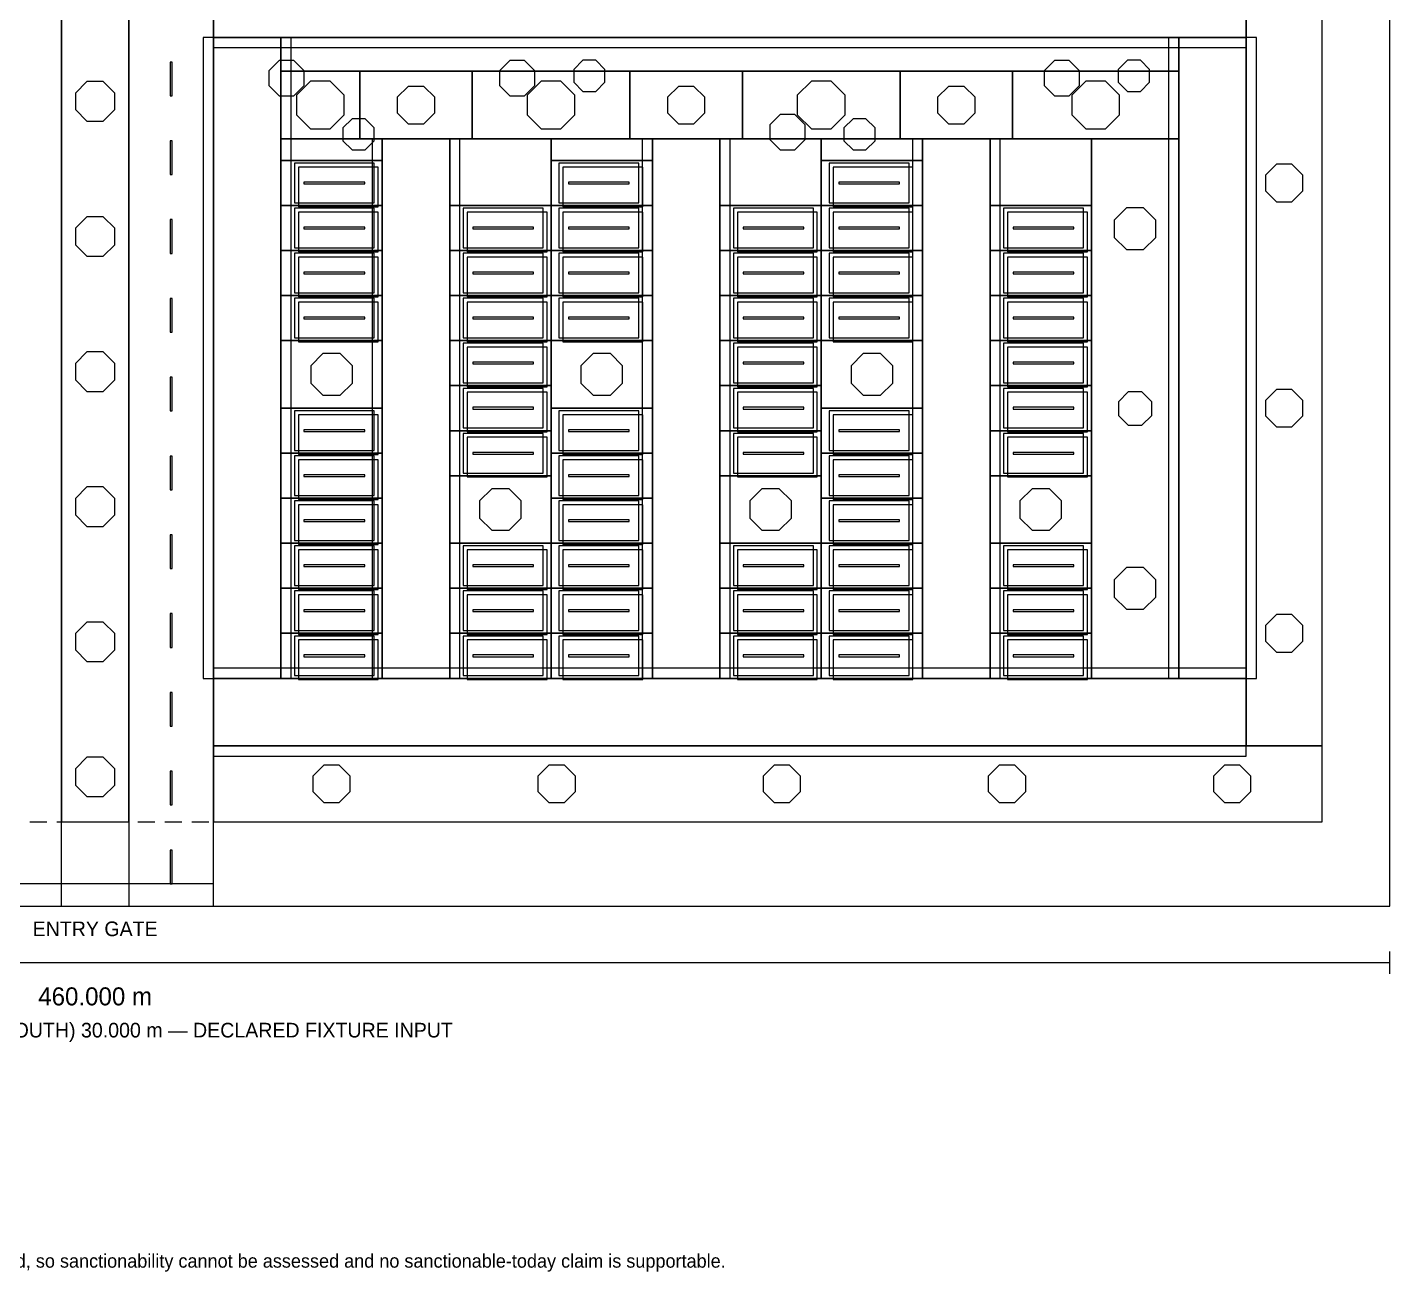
# Model space of a CAD drawing. Header units: metres. Extents: x -33 to 460, y -76 to 440.
# Drawn here: x 217.9 to 460, y -64.9 to 156.2 of the extents above; entities that cross this region are included whole.
import ezdxf
from ezdxf.enums import TextEntityAlignment as Align

# ---------------------------------------------------------------- set-up
doc = ezdxf.new("R2010")
doc.units = ezdxf.units.M
doc.linetypes.add('DASHED', pattern=[4.8, 3, -1.8])
for name, color, linetype in [('ANNOTATION', 7, 'CONTINUOUS'), ('BUILDING', 34, 'CONTINUOUS'), ('DIMENSION', 2, 'CONTINUOUS'), ('ENVELOPE', 1, 'DASHED'), ('GATE', 6, 'CONTINUOUS'), ('GREEN', 3, 'CONTINUOUS'), ('MARKING', 7, 'CONTINUOUS'), ('PAVING', 9, 'CONTINUOUS'), ('PLOT', 30, 'CONTINUOUS'), ('ROAD-PRIMARY', 8, 'CONTINUOUS'), ('ROAD-SECONDARY', 9, 'CONTINUOUS'), ('SHADOW', 8, 'CONTINUOUS'), ('SITE', 7, 'CONTINUOUS'), ('TEXT', 7, 'CONTINUOUS'), ('TREE', 3, 'CONTINUOUS'), ('WATERMARK', 8, 'CONTINUOUS')]:
    doc.layers.add(name, color=color, linetype=linetype)

msp = doc.modelspace()

# ---------------------------------------------------------------- linework, layer by layer
at = {"layer": 'BUILDING'}
for points in [[(265.4, 124.98), (279.6, 124.98), (279.6, 132.02), (265.4, 132.02)], [(312.4, 124.98), (326.6, 124.98), (326.6, 132.02), (312.4, 132.02)], [(360.4, 124.98), (374.6, 124.98), (374.6, 132.02), (360.4, 132.02)], [(265.4, 116.98), (279.6, 116.98), (279.6, 124.02), (265.4, 124.02)], [(295.4, 116.98), (309.6, 116.98), (309.6, 124.02), (295.4, 124.02)], [(312.4, 116.98), (326.6, 116.98), (326.6, 124.02), (312.4, 124.02)], [(343.4, 116.98), (357.6, 116.98), (357.6, 124.02), (343.4, 124.02)], [(360.4, 116.98), (374.6, 116.98), (374.6, 124.02), (360.4, 124.02)], [(391.4, 116.98), (405.6, 116.98), (405.6, 124.02), (391.4, 124.02)], [(265.4, 108.98), (279.6, 108.98), (279.6, 116.02), (265.4, 116.02)], [(295.4, 108.98), (309.6, 108.98), (309.6, 116.02), (295.4, 116.02)], [(312.4, 108.98), (326.6, 108.98), (326.6, 116.02), (312.4, 116.02)], [(343.4, 108.98), (357.6, 108.98), (357.6, 116.02), (343.4, 116.02)], [(360.4, 108.98), (374.6, 108.98), (374.6, 116.02), (360.4, 116.02)], [(391.4, 108.98), (405.6, 108.98), (405.6, 116.02), (391.4, 116.02)], [(265.4, 100.98), (279.6, 100.98), (279.6, 108.02), (265.4, 108.02)], [(295.4, 100.98), (309.6, 100.98), (309.6, 108.02), (295.4, 108.02)], [(312.4, 100.98), (326.6, 100.98), (326.6, 108.02), (312.4, 108.02)], [(343.4, 100.98), (357.6, 100.98), (357.6, 108.02), (343.4, 108.02)], [(360.4, 100.98), (374.6, 100.98), (374.6, 108.02), (360.4, 108.02)], [(391.4, 100.98), (405.6, 100.98), (405.6, 108.02), (391.4, 108.02)], [(295.4, 92.98), (309.6, 92.98), (309.6, 100.02), (295.4, 100.02)], [(343.4, 92.98), (357.6, 92.98), (357.6, 100.02), (343.4, 100.02)], [(391.4, 92.98), (405.6, 92.98), (405.6, 100.02), (391.4, 100.02)], [(295.4, 84.98), (309.6, 84.98), (309.6, 92.02), (295.4, 92.02)], [(343.4, 84.98), (357.6, 84.98), (357.6, 92.02), (343.4, 92.02)], [(391.4, 84.98), (405.6, 84.98), (405.6, 92.02), (391.4, 92.02)], [(265.4, 80.98), (279.6, 80.98), (279.6, 88.02), (265.4, 88.02)], [(312.4, 80.98), (326.6, 80.98), (326.6, 88.02), (312.4, 88.02)], [(360.4, 80.98), (374.6, 80.98), (374.6, 88.02), (360.4, 88.02)], [(295.4, 76.98), (309.6, 76.98), (309.6, 84.02), (295.4, 84.02)], [(343.4, 76.98), (357.6, 76.98), (357.6, 84.02), (343.4, 84.02)], [(391.4, 76.98), (405.6, 76.98), (405.6, 84.02), (391.4, 84.02)], [(265.4, 72.98), (279.6, 72.98), (279.6, 80.02), (265.4, 80.02)], [(312.4, 72.98), (326.6, 72.98), (326.6, 80.02), (312.4, 80.02)], [(360.4, 72.98), (374.6, 72.98), (374.6, 80.02), (360.4, 80.02)], [(265.4, 64.98), (279.6, 64.98), (279.6, 72.02), (265.4, 72.02)], [(312.4, 64.98), (326.6, 64.98), (326.6, 72.02), (312.4, 72.02)], [(360.4, 64.98), (374.6, 64.98), (374.6, 72.02), (360.4, 72.02)], [(265.4, 56.98), (279.6, 56.98), (279.6, 64.02), (265.4, 64.02)], [(295.4, 56.98), (309.6, 56.98), (309.6, 64.02), (295.4, 64.02)], [(312.4, 56.98), (326.6, 56.98), (326.6, 64.02), (312.4, 64.02)], [(343.4, 56.98), (357.6, 56.98), (357.6, 64.02), (343.4, 64.02)], [(360.4, 56.98), (374.6, 56.98), (374.6, 64.02), (360.4, 64.02)], [(391.4, 56.98), (405.6, 56.98), (405.6, 64.02), (391.4, 64.02)], [(265.4, 48.98), (279.6, 48.98), (279.6, 56.02), (265.4, 56.02)], [(295.4, 48.98), (309.6, 48.98), (309.6, 56.02), (295.4, 56.02)], [(312.4, 48.98), (326.6, 48.98), (326.6, 56.02), (312.4, 56.02)], [(343.4, 48.98), (357.6, 48.98), (357.6, 56.02), (343.4, 56.02)], [(360.4, 48.98), (374.6, 48.98), (374.6, 56.02), (360.4, 56.02)], [(391.4, 48.98), (405.6, 48.98), (405.6, 56.02), (391.4, 56.02)], [(265.4, 40.98), (279.6, 40.98), (279.6, 48.02), (265.4, 48.02)], [(295.4, 40.98), (309.6, 40.98), (309.6, 48.02), (295.4, 48.02)], [(312.4, 40.98), (326.6, 40.98), (326.6, 48.02), (312.4, 48.02)], [(343.4, 40.98), (357.6, 40.98), (357.6, 48.02), (343.4, 48.02)], [(360.4, 40.98), (374.6, 40.98), (374.6, 48.02), (360.4, 48.02)], [(391.4, 40.98), (405.6, 40.98), (405.6, 48.02), (391.4, 48.02)]]:
    msp.add_lwpolyline(points, close=True, dxfattribs=at)
at = {"layer": 'DIMENSION'}
for points in [[(460, -12), (460, -8)], [(0, -10), (460, -10)]]:
    msp.add_lwpolyline(points, dxfattribs=at)
at = {"layer": 'ENVELOPE'}
msp.add_lwpolyline([(12, 15), (448, 15), (448, 428), (12, 428)], close=True, dxfattribs=at)
at = {"layer": 'GATE'}
msp.add_lwpolyline([(209, 0), (251, 0), (251, 4), (209, 4)], close=True, dxfattribs=at)
at = {"layer": 'GREEN'}
for points in [[(224, 15), (236, 15), (236, 414.5), (224, 414.5)], [(434.5, 28.5), (448, 28.5), (448, 414.5), (434.5, 414.5)], [(263, 148.35), (422.5, 148.35), (422.5, 154.35), (263, 154.35)], [(263, 136.35), (277, 136.35), (277, 148.35), (263, 148.35)], [(297, 136.35), (325, 136.35), (325, 148.35), (297, 148.35)], [(345, 136.35), (373, 136.35), (373, 148.35), (345, 148.35)], [(393, 136.35), (422.5, 136.35), (422.5, 148.35), (393, 148.35)], [(263, 132.5), (281, 132.5), (281, 136.35), (263, 136.35)], [(293, 124.5), (311, 124.5), (311, 136.35), (293, 136.35)], [(311, 132.5), (329, 132.5), (329, 136.35), (311, 136.35)], [(341, 124.5), (359, 124.5), (359, 136.35), (341, 136.35)], [(359, 132.5), (377, 132.5), (377, 136.35), (359, 136.35)], [(389, 124.5), (407, 124.5), (407, 136.35), (389, 136.35)], [(407, 40.5), (422.5, 40.5), (422.5, 136.35), (407, 136.35)], [(263, 88.5), (281, 88.5), (281, 100.5), (263, 100.5)], [(311, 88.5), (329, 88.5), (329, 100.5), (311, 100.5)], [(359, 88.5), (377, 88.5), (377, 100.5), (359, 100.5)], [(293, 64.5), (311, 64.5), (311, 76.5), (293, 76.5)], [(341, 64.5), (359, 64.5), (359, 76.5), (341, 76.5)], [(389, 64.5), (407, 64.5), (407, 76.5), (389, 76.5)], [(251, 15), (448, 15), (448, 28.5), (251, 28.5)]]:
    msp.add_lwpolyline(points, close=True, dxfattribs=at)
at = {"layer": 'MARKING'}
for points in [[(243.3, 144), (243.7, 144), (243.7, 150), (243.3, 150)], [(243.3, 130), (243.7, 130), (243.7, 136), (243.3, 136)], [(267.104, 128.35), (277.896, 128.35), (277.896, 128.65), (267.104, 128.65)], [(314.104, 128.35), (324.896, 128.35), (324.896, 128.65), (314.104, 128.65)], [(362.104, 128.35), (372.896, 128.35), (372.896, 128.65), (362.104, 128.65)], [(243.3, 116), (243.7, 116), (243.7, 122), (243.3, 122)], [(267.104, 120.35), (277.896, 120.35), (277.896, 120.65), (267.104, 120.65)], [(297.104, 120.35), (307.896, 120.35), (307.896, 120.65), (297.104, 120.65)], [(314.104, 120.35), (324.896, 120.35), (324.896, 120.65), (314.104, 120.65)], [(345.104, 120.35), (355.896, 120.35), (355.896, 120.65), (345.104, 120.65)], [(362.104, 120.35), (372.896, 120.35), (372.896, 120.65), (362.104, 120.65)], [(393.104, 120.35), (403.896, 120.35), (403.896, 120.65), (393.104, 120.65)], [(267.104, 112.35), (277.896, 112.35), (277.896, 112.65), (267.104, 112.65)], [(297.104, 112.35), (307.896, 112.35), (307.896, 112.65), (297.104, 112.65)], [(314.104, 112.35), (324.896, 112.35), (324.896, 112.65), (314.104, 112.65)], [(345.104, 112.35), (355.896, 112.35), (355.896, 112.65), (345.104, 112.65)], [(362.104, 112.35), (372.896, 112.35), (372.896, 112.65), (362.104, 112.65)], [(393.104, 112.35), (403.896, 112.35), (403.896, 112.65), (393.104, 112.65)], [(243.3, 102), (243.7, 102), (243.7, 108), (243.3, 108)], [(267.104, 104.35), (277.896, 104.35), (277.896, 104.65), (267.104, 104.65)], [(297.104, 104.35), (307.896, 104.35), (307.896, 104.65), (297.104, 104.65)], [(314.104, 104.35), (324.896, 104.35), (324.896, 104.65), (314.104, 104.65)], [(345.104, 104.35), (355.896, 104.35), (355.896, 104.65), (345.104, 104.65)], [(362.104, 104.35), (372.896, 104.35), (372.896, 104.65), (362.104, 104.65)], [(393.104, 104.35), (403.896, 104.35), (403.896, 104.65), (393.104, 104.65)], [(297.104, 96.35), (307.896, 96.35), (307.896, 96.65), (297.104, 96.65)], [(345.104, 96.35), (355.896, 96.35), (355.896, 96.65), (345.104, 96.65)], [(393.104, 96.35), (403.896, 96.35), (403.896, 96.65), (393.104, 96.65)], [(243.3, 88), (243.7, 88), (243.7, 94), (243.3, 94)], [(297.104, 88.35), (307.896, 88.35), (307.896, 88.65), (297.104, 88.65)], [(345.104, 88.35), (355.896, 88.35), (355.896, 88.65), (345.104, 88.65)], [(393.104, 88.35), (403.896, 88.35), (403.896, 88.65), (393.104, 88.65)], [(267.104, 84.35), (277.896, 84.35), (277.896, 84.65), (267.104, 84.65)], [(314.104, 84.35), (324.896, 84.35), (324.896, 84.65), (314.104, 84.65)], [(362.104, 84.35), (372.896, 84.35), (372.896, 84.65), (362.104, 84.65)], [(243.3, 74), (243.7, 74), (243.7, 80), (243.3, 80)], [(297.104, 80.35), (307.896, 80.35), (307.896, 80.65), (297.104, 80.65)], [(345.104, 80.35), (355.896, 80.35), (355.896, 80.65), (345.104, 80.65)], [(393.104, 80.35), (403.896, 80.35), (403.896, 80.65), (393.104, 80.65)], [(267.104, 76.35), (277.896, 76.35), (277.896, 76.65), (267.104, 76.65)], [(314.104, 76.35), (324.896, 76.35), (324.896, 76.65), (314.104, 76.65)], [(362.104, 76.35), (372.896, 76.35), (372.896, 76.65), (362.104, 76.65)], [(267.104, 68.35), (277.896, 68.35), (277.896, 68.65), (267.104, 68.65)], [(314.104, 68.35), (324.896, 68.35), (324.896, 68.65), (314.104, 68.65)], [(362.104, 68.35), (372.896, 68.35), (372.896, 68.65), (362.104, 68.65)], [(243.3, 60), (243.7, 60), (243.7, 66), (243.3, 66)], [(267.104, 60.35), (277.896, 60.35), (277.896, 60.65), (267.104, 60.65)], [(297.104, 60.35), (307.896, 60.35), (307.896, 60.65), (297.104, 60.65)], [(314.104, 60.35), (324.896, 60.35), (324.896, 60.65), (314.104, 60.65)], [(345.104, 60.35), (355.896, 60.35), (355.896, 60.65), (345.104, 60.65)], [(362.104, 60.35), (372.896, 60.35), (372.896, 60.65), (362.104, 60.65)], [(393.104, 60.35), (403.896, 60.35), (403.896, 60.65), (393.104, 60.65)], [(243.3, 46), (243.7, 46), (243.7, 52), (243.3, 52)], [(267.104, 52.35), (277.896, 52.35), (277.896, 52.65), (267.104, 52.65)], [(297.104, 52.35), (307.896, 52.35), (307.896, 52.65), (297.104, 52.65)], [(314.104, 52.35), (324.896, 52.35), (324.896, 52.65), (314.104, 52.65)], [(345.104, 52.35), (355.896, 52.35), (355.896, 52.65), (345.104, 52.65)], [(362.104, 52.35), (372.896, 52.35), (372.896, 52.65), (362.104, 52.65)], [(393.104, 52.35), (403.896, 52.35), (403.896, 52.65), (393.104, 52.65)], [(267.104, 44.35), (277.896, 44.35), (277.896, 44.65), (267.104, 44.65)], [(297.104, 44.35), (307.896, 44.35), (307.896, 44.65), (297.104, 44.65)], [(314.104, 44.35), (324.896, 44.35), (324.896, 44.65), (314.104, 44.65)], [(345.104, 44.35), (355.896, 44.35), (355.896, 44.65), (345.104, 44.65)], [(362.104, 44.35), (372.896, 44.35), (372.896, 44.65), (362.104, 44.65)], [(393.104, 44.35), (403.896, 44.35), (403.896, 44.65), (393.104, 44.65)], [(243.3, 32), (243.7, 32), (243.7, 38), (243.3, 38)], [(243.3, 18), (243.7, 18), (243.7, 24), (243.3, 24)], [(243.3, 4), (243.7, 4), (243.7, 10), (243.3, 10)]]:
    msp.add_lwpolyline(points, close=True, dxfattribs=at)
at = {"layer": 'PAVING'}
for points in [[(249.2, 40.5), (251, 40.5), (251, 154.35), (249.2, 154.35)], [(251, 152.55), (434.5, 152.55), (434.5, 154.35), (251, 154.35)], [(263, 40.5), (264.8, 40.5), (264.8, 154.35), (263, 154.35)], [(420.7, 40.5), (422.5, 40.5), (422.5, 154.35), (420.7, 154.35)], [(434.5, 40.5), (436.3, 40.5), (436.3, 154.35), (434.5, 154.35)], [(290.325966, 143.72766), (288.37766, 145.675966), (285.62234, 145.675966), (283.674034, 143.72766), (283.674034, 140.97234), (285.62234, 139.024034), (288.37766, 139.024034), (290.325966, 140.97234)], [(338.325966, 143.72766), (336.37766, 145.675966), (333.62234, 145.675966), (331.674034, 143.72766), (331.674034, 140.97234), (333.62234, 139.024034), (336.37766, 139.024034), (338.325966, 140.97234)], [(386.325966, 143.72766), (384.37766, 145.675966), (381.62234, 145.675966), (379.674034, 143.72766), (379.674034, 140.97234), (381.62234, 139.024034), (384.37766, 139.024034), (386.325966, 140.97234)], [(279.2, 40.5), (281, 40.5), (281, 136.35), (279.2, 136.35)], [(293, 40.5), (294.8, 40.5), (294.8, 136.35), (293, 136.35)], [(327.2, 40.5), (329, 40.5), (329, 136.35), (327.2, 136.35)], [(341, 40.5), (342.8, 40.5), (342.8, 136.35), (341, 136.35)], [(375.2, 40.5), (377, 40.5), (377, 136.35), (375.2, 136.35)], [(389, 40.5), (390.8, 40.5), (390.8, 136.35), (389, 136.35)], [(251, 40.5), (434.5, 40.5), (434.5, 42.3), (251, 42.3)], [(251, 26.7), (434.5, 26.7), (434.5, 28.5), (251, 28.5)]]:
    msp.add_lwpolyline(points, close=True, dxfattribs=at)
at = {"layer": 'PLOT'}
for points in [[(263, 124.5), (281, 124.5), (281, 132.5), (263, 132.5)], [(311, 124.5), (329, 124.5), (329, 132.5), (311, 132.5)], [(359, 124.5), (377, 124.5), (377, 132.5), (359, 132.5)], [(263, 116.5), (281, 116.5), (281, 124.5), (263, 124.5)], [(293, 116.5), (311, 116.5), (311, 124.5), (293, 124.5)], [(311, 116.5), (329, 116.5), (329, 124.5), (311, 124.5)], [(341, 116.5), (359, 116.5), (359, 124.5), (341, 124.5)], [(359, 116.5), (377, 116.5), (377, 124.5), (359, 124.5)], [(389, 116.5), (407, 116.5), (407, 124.5), (389, 124.5)], [(263, 108.5), (281, 108.5), (281, 116.5), (263, 116.5)], [(293, 108.5), (311, 108.5), (311, 116.5), (293, 116.5)], [(311, 108.5), (329, 108.5), (329, 116.5), (311, 116.5)], [(341, 108.5), (359, 108.5), (359, 116.5), (341, 116.5)], [(359, 108.5), (377, 108.5), (377, 116.5), (359, 116.5)], [(389, 108.5), (407, 108.5), (407, 116.5), (389, 116.5)], [(263, 100.5), (281, 100.5), (281, 108.5), (263, 108.5)], [(293, 100.5), (311, 100.5), (311, 108.5), (293, 108.5)], [(311, 100.5), (329, 100.5), (329, 108.5), (311, 108.5)], [(341, 100.5), (359, 100.5), (359, 108.5), (341, 108.5)], [(359, 100.5), (377, 100.5), (377, 108.5), (359, 108.5)], [(389, 100.5), (407, 100.5), (407, 108.5), (389, 108.5)], [(293, 92.5), (311, 92.5), (311, 100.5), (293, 100.5)], [(341, 92.5), (359, 92.5), (359, 100.5), (341, 100.5)], [(389, 92.5), (407, 92.5), (407, 100.5), (389, 100.5)], [(293, 84.5), (311, 84.5), (311, 92.5), (293, 92.5)], [(341, 84.5), (359, 84.5), (359, 92.5), (341, 92.5)], [(389, 84.5), (407, 84.5), (407, 92.5), (389, 92.5)], [(263, 80.5), (281, 80.5), (281, 88.5), (263, 88.5)], [(311, 80.5), (329, 80.5), (329, 88.5), (311, 88.5)], [(359, 80.5), (377, 80.5), (377, 88.5), (359, 88.5)], [(293, 76.5), (311, 76.5), (311, 84.5), (293, 84.5)], [(341, 76.5), (359, 76.5), (359, 84.5), (341, 84.5)], [(389, 76.5), (407, 76.5), (407, 84.5), (389, 84.5)], [(263, 72.5), (281, 72.5), (281, 80.5), (263, 80.5)], [(311, 72.5), (329, 72.5), (329, 80.5), (311, 80.5)], [(359, 72.5), (377, 72.5), (377, 80.5), (359, 80.5)], [(263, 64.5), (281, 64.5), (281, 72.5), (263, 72.5)], [(311, 64.5), (329, 64.5), (329, 72.5), (311, 72.5)], [(359, 64.5), (377, 64.5), (377, 72.5), (359, 72.5)], [(263, 56.5), (281, 56.5), (281, 64.5), (263, 64.5)], [(293, 56.5), (311, 56.5), (311, 64.5), (293, 64.5)], [(311, 56.5), (329, 56.5), (329, 64.5), (311, 64.5)], [(341, 56.5), (359, 56.5), (359, 64.5), (341, 64.5)], [(359, 56.5), (377, 56.5), (377, 64.5), (359, 64.5)], [(389, 56.5), (407, 56.5), (407, 64.5), (389, 64.5)], [(263, 48.5), (281, 48.5), (281, 56.5), (263, 56.5)], [(293, 48.5), (311, 48.5), (311, 56.5), (293, 56.5)], [(311, 48.5), (329, 48.5), (329, 56.5), (311, 56.5)], [(341, 48.5), (359, 48.5), (359, 56.5), (341, 56.5)], [(359, 48.5), (377, 48.5), (377, 56.5), (359, 56.5)], [(389, 48.5), (407, 48.5), (407, 56.5), (389, 56.5)], [(263, 40.5), (281, 40.5), (281, 48.5), (263, 48.5)], [(293, 40.5), (311, 40.5), (311, 48.5), (293, 48.5)], [(311, 40.5), (329, 40.5), (329, 48.5), (311, 48.5)], [(341, 40.5), (359, 40.5), (359, 48.5), (341, 48.5)], [(359, 40.5), (377, 40.5), (377, 48.5), (359, 48.5)], [(389, 40.5), (407, 40.5), (407, 48.5), (389, 48.5)]]:
    msp.add_lwpolyline(points, close=True, dxfattribs=at)
at = {"layer": 'ROAD-PRIMARY'}
for points in [[(209, 0), (224, 0), (224, 414.5), (209, 414.5)], [(236, 0), (251, 0), (251, 414.5), (236, 414.5)]]:
    msp.add_lwpolyline(points, close=True, dxfattribs=at)
at = {"layer": 'ROAD-SECONDARY'}
for points in [[(251, 154.35), (434.5, 154.35), (434.5, 166.35), (251, 166.35)], [(251, 40.5), (263, 40.5), (263, 154.35), (251, 154.35)], [(422.5, 40.5), (434.5, 40.5), (434.5, 154.35), (422.5, 154.35)], [(277, 136.35), (297, 136.35), (297, 148.35), (277, 148.35)], [(325, 136.35), (345, 136.35), (345, 148.35), (325, 148.35)], [(373, 136.35), (393, 136.35), (393, 148.35), (373, 148.35)], [(281, 40.5), (293, 40.5), (293, 136.35), (281, 136.35)], [(329, 40.5), (341, 40.5), (341, 136.35), (329, 136.35)], [(377, 40.5), (389, 40.5), (389, 136.35), (377, 136.35)], [(251, 28.5), (434.5, 28.5), (434.5, 40.5), (251, 40.5)]]:
    msp.add_lwpolyline(points, close=True, dxfattribs=at)
at = {"layer": 'SHADOW'}
for points in [[(266.1, 124.28), (280.3, 124.28), (280.3, 131.32), (266.1, 131.32)], [(313.1, 124.28), (327.3, 124.28), (327.3, 131.32), (313.1, 131.32)], [(361.1, 124.28), (375.3, 124.28), (375.3, 131.32), (361.1, 131.32)], [(266.1, 116.28), (280.3, 116.28), (280.3, 123.32), (266.1, 123.32)], [(296.1, 116.28), (310.3, 116.28), (310.3, 123.32), (296.1, 123.32)], [(313.1, 116.28), (327.3, 116.28), (327.3, 123.32), (313.1, 123.32)], [(344.1, 116.28), (358.3, 116.28), (358.3, 123.32), (344.1, 123.32)], [(361.1, 116.28), (375.3, 116.28), (375.3, 123.32), (361.1, 123.32)], [(392.1, 116.28), (406.3, 116.28), (406.3, 123.32), (392.1, 123.32)], [(266.1, 108.28), (280.3, 108.28), (280.3, 115.32), (266.1, 115.32)], [(296.1, 108.28), (310.3, 108.28), (310.3, 115.32), (296.1, 115.32)], [(313.1, 108.28), (327.3, 108.28), (327.3, 115.32), (313.1, 115.32)], [(344.1, 108.28), (358.3, 108.28), (358.3, 115.32), (344.1, 115.32)], [(361.1, 108.28), (375.3, 108.28), (375.3, 115.32), (361.1, 115.32)], [(392.1, 108.28), (406.3, 108.28), (406.3, 115.32), (392.1, 115.32)], [(266.1, 100.28), (280.3, 100.28), (280.3, 107.32), (266.1, 107.32)], [(296.1, 100.28), (310.3, 100.28), (310.3, 107.32), (296.1, 107.32)], [(313.1, 100.28), (327.3, 100.28), (327.3, 107.32), (313.1, 107.32)], [(344.1, 100.28), (358.3, 100.28), (358.3, 107.32), (344.1, 107.32)], [(361.1, 100.28), (375.3, 100.28), (375.3, 107.32), (361.1, 107.32)], [(392.1, 100.28), (406.3, 100.28), (406.3, 107.32), (392.1, 107.32)], [(296.1, 92.28), (310.3, 92.28), (310.3, 99.32), (296.1, 99.32)], [(344.1, 92.28), (358.3, 92.28), (358.3, 99.32), (344.1, 99.32)], [(392.1, 92.28), (406.3, 92.28), (406.3, 99.32), (392.1, 99.32)], [(296.1, 84.28), (310.3, 84.28), (310.3, 91.32), (296.1, 91.32)], [(344.1, 84.28), (358.3, 84.28), (358.3, 91.32), (344.1, 91.32)], [(392.1, 84.28), (406.3, 84.28), (406.3, 91.32), (392.1, 91.32)], [(266.1, 80.28), (280.3, 80.28), (280.3, 87.32), (266.1, 87.32)], [(313.1, 80.28), (327.3, 80.28), (327.3, 87.32), (313.1, 87.32)], [(361.1, 80.28), (375.3, 80.28), (375.3, 87.32), (361.1, 87.32)], [(296.1, 76.28), (310.3, 76.28), (310.3, 83.32), (296.1, 83.32)], [(344.1, 76.28), (358.3, 76.28), (358.3, 83.32), (344.1, 83.32)], [(392.1, 76.28), (406.3, 76.28), (406.3, 83.32), (392.1, 83.32)], [(266.1, 72.28), (280.3, 72.28), (280.3, 79.32), (266.1, 79.32)], [(313.1, 72.28), (327.3, 72.28), (327.3, 79.32), (313.1, 79.32)], [(361.1, 72.28), (375.3, 72.28), (375.3, 79.32), (361.1, 79.32)], [(266.1, 64.28), (280.3, 64.28), (280.3, 71.32), (266.1, 71.32)], [(313.1, 64.28), (327.3, 64.28), (327.3, 71.32), (313.1, 71.32)], [(361.1, 64.28), (375.3, 64.28), (375.3, 71.32), (361.1, 71.32)], [(266.1, 56.28), (280.3, 56.28), (280.3, 63.32), (266.1, 63.32)], [(296.1, 56.28), (310.3, 56.28), (310.3, 63.32), (296.1, 63.32)], [(313.1, 56.28), (327.3, 56.28), (327.3, 63.32), (313.1, 63.32)], [(344.1, 56.28), (358.3, 56.28), (358.3, 63.32), (344.1, 63.32)], [(361.1, 56.28), (375.3, 56.28), (375.3, 63.32), (361.1, 63.32)], [(392.1, 56.28), (406.3, 56.28), (406.3, 63.32), (392.1, 63.32)], [(266.1, 48.28), (280.3, 48.28), (280.3, 55.32), (266.1, 55.32)], [(296.1, 48.28), (310.3, 48.28), (310.3, 55.32), (296.1, 55.32)], [(313.1, 48.28), (327.3, 48.28), (327.3, 55.32), (313.1, 55.32)], [(344.1, 48.28), (358.3, 48.28), (358.3, 55.32), (344.1, 55.32)], [(361.1, 48.28), (375.3, 48.28), (375.3, 55.32), (361.1, 55.32)], [(392.1, 48.28), (406.3, 48.28), (406.3, 55.32), (392.1, 55.32)], [(266.1, 40.28), (280.3, 40.28), (280.3, 47.32), (266.1, 47.32)], [(296.1, 40.28), (310.3, 40.28), (310.3, 47.32), (296.1, 47.32)], [(313.1, 40.28), (327.3, 40.28), (327.3, 47.32), (313.1, 47.32)], [(344.1, 40.28), (358.3, 40.28), (358.3, 47.32), (344.1, 47.32)], [(361.1, 40.28), (375.3, 40.28), (375.3, 47.32), (361.1, 47.32)], [(392.1, 40.28), (406.3, 40.28), (406.3, 47.32), (392.1, 47.32)]]:
    msp.add_lwpolyline(points, close=True, dxfattribs=at)
at = {"layer": 'SITE'}
msp.add_lwpolyline([(0, 0), (460, 0), (460, 440), (0, 440)], close=True, dxfattribs=at)
at = {"layer": 'TREE'}
for points in [[(267.14119, 148.451124), (265.301124, 150.29119), (262.698876, 150.29119), (260.85881, 148.451124), (260.85881, 145.848876), (262.698876, 144.00881), (265.301124, 144.00881), (267.14119, 145.848876)], [(308.14119, 148.451124), (306.301124, 150.29119), (303.698876, 150.29119), (301.85881, 148.451124), (301.85881, 145.848876), (303.698876, 144.00881), (306.301124, 144.00881), (308.14119, 145.848876)], [(320.571639, 148.69805), (318.94805, 150.321639), (316.65195, 150.321639), (315.028361, 148.69805), (315.028361, 146.40195), (316.65195, 144.778361), (318.94805, 144.778361), (320.571639, 146.40195)], [(404.89119, 148.451124), (403.051124, 150.29119), (400.448876, 150.29119), (398.60881, 148.451124), (398.60881, 145.848876), (400.448876, 144.00881), (403.051124, 144.00881), (404.89119, 145.848876)], [(417.321639, 148.69805), (415.69805, 150.321639), (413.40195, 150.321639), (411.778361, 148.69805), (411.778361, 146.40195), (413.40195, 144.778361), (415.69805, 144.778361), (417.321639, 146.40195)], [(233.510742, 144.454197), (231.454197, 146.510742), (228.545803, 146.510742), (226.489258, 144.454197), (226.489258, 141.545803), (228.545803, 139.489258), (231.454197, 139.489258), (233.510742, 141.545803)], [(274.249846, 144.110344), (271.760344, 146.599846), (268.239656, 146.599846), (265.750154, 144.110344), (265.750154, 140.589656), (268.239656, 138.100154), (271.760344, 138.100154), (274.249846, 140.589656)], [(315.249846, 144.110344), (312.760344, 146.599846), (309.239656, 146.599846), (306.750154, 144.110344), (306.750154, 140.589656), (309.239656, 138.100154), (312.760344, 138.100154), (315.249846, 140.589656)], [(363.249846, 144.110344), (360.760344, 146.599846), (357.239656, 146.599846), (354.750154, 144.110344), (354.750154, 140.589656), (357.239656, 138.100154), (360.760344, 138.100154), (363.249846, 140.589656)], [(411.999846, 144.110344), (409.510344, 146.599846), (405.989656, 146.599846), (403.500154, 144.110344), (403.500154, 140.589656), (405.989656, 138.100154), (409.510344, 138.100154), (411.999846, 140.589656)], [(356.14119, 138.851124), (354.301124, 140.69119), (351.698876, 140.69119), (349.85881, 138.851124), (349.85881, 136.248876), (351.698876, 134.40881), (354.301124, 134.40881), (356.14119, 136.248876)], [(279.571639, 138.29805), (277.94805, 139.921639), (275.65195, 139.921639), (274.028361, 138.29805), (274.028361, 136.00195), (275.65195, 134.378361), (277.94805, 134.378361), (279.571639, 136.00195)], [(368.571639, 138.29805), (366.94805, 139.921639), (364.65195, 139.921639), (363.028361, 138.29805), (363.028361, 136.00195), (364.65195, 134.378361), (366.94805, 134.378361), (368.571639, 136.00195)], [(444.575966, 129.87766), (442.62766, 131.825966), (439.87234, 131.825966), (437.924034, 129.87766), (437.924034, 127.12234), (439.87234, 125.174034), (442.62766, 125.174034), (444.575966, 127.12234)], [(418.445518, 121.905734), (416.280734, 124.070518), (413.219266, 124.070518), (411.054482, 121.905734), (411.054482, 118.844266), (413.219266, 116.679482), (416.280734, 116.679482), (418.445518, 118.844266)], [(233.510742, 120.454197), (231.454197, 122.510742), (228.545803, 122.510742), (226.489258, 120.454197), (226.489258, 117.545803), (228.545803, 115.489258), (231.454197, 115.489258), (233.510742, 117.545803)], [(233.510742, 96.454197), (231.454197, 98.510742), (228.545803, 98.510742), (226.489258, 96.454197), (226.489258, 93.545803), (228.545803, 91.489258), (231.454197, 91.489258), (233.510742, 93.545803)], [(275.695518, 96.030734), (273.530734, 98.195518), (270.469266, 98.195518), (268.304482, 96.030734), (268.304482, 92.969266), (270.469266, 90.804482), (273.530734, 90.804482), (275.695518, 92.969266)], [(323.695518, 96.030734), (321.530734, 98.195518), (318.469266, 98.195518), (316.304482, 96.030734), (316.304482, 92.969266), (318.469266, 90.804482), (321.530734, 90.804482), (323.695518, 92.969266)], [(371.695518, 96.030734), (369.530734, 98.195518), (366.469266, 98.195518), (364.304482, 96.030734), (364.304482, 92.969266), (366.469266, 90.804482), (369.530734, 90.804482), (371.695518, 92.969266)], [(417.706415, 89.649587), (415.974587, 91.381415), (413.525413, 91.381415), (411.793585, 89.649587), (411.793585, 87.200413), (413.525413, 85.468585), (415.974587, 85.468585), (417.706415, 87.200413)], [(444.575966, 89.87766), (442.62766, 91.825966), (439.87234, 91.825966), (437.924034, 89.87766), (437.924034, 87.12234), (439.87234, 85.174034), (442.62766, 85.174034), (444.575966, 87.12234)], [(233.510742, 72.454197), (231.454197, 74.510742), (228.545803, 74.510742), (226.489258, 72.454197), (226.489258, 69.545803), (228.545803, 67.489258), (231.454197, 67.489258), (233.510742, 69.545803)], [(305.695518, 72.030734), (303.530734, 74.195518), (300.469266, 74.195518), (298.304482, 72.030734), (298.304482, 68.969266), (300.469266, 66.804482), (303.530734, 66.804482), (305.695518, 68.969266)], [(353.695518, 72.030734), (351.530734, 74.195518), (348.469266, 74.195518), (346.304482, 72.030734), (346.304482, 68.969266), (348.469266, 66.804482), (351.530734, 66.804482), (353.695518, 68.969266)], [(401.695518, 72.030734), (399.530734, 74.195518), (396.469266, 74.195518), (394.304482, 72.030734), (394.304482, 68.969266), (396.469266, 66.804482), (399.530734, 66.804482), (401.695518, 68.969266)], [(418.445518, 58.005734), (416.280734, 60.170518), (413.219266, 60.170518), (411.054482, 58.005734), (411.054482, 54.944266), (413.219266, 52.779482), (416.280734, 52.779482), (418.445518, 54.944266)], [(444.575966, 49.87766), (442.62766, 51.825966), (439.87234, 51.825966), (437.924034, 49.87766), (437.924034, 47.12234), (439.87234, 45.174034), (442.62766, 45.174034), (444.575966, 47.12234)], [(233.510742, 48.454197), (231.454197, 50.510742), (228.545803, 50.510742), (226.489258, 48.454197), (226.489258, 45.545803), (228.545803, 43.489258), (231.454197, 43.489258), (233.510742, 45.545803)], [(233.510742, 24.454197), (231.454197, 26.510742), (228.545803, 26.510742), (226.489258, 24.454197), (226.489258, 21.545803), (228.545803, 19.489258), (231.454197, 19.489258), (233.510742, 21.545803)], [(275.325966, 23.12766), (273.37766, 25.075966), (270.62234, 25.075966), (268.674034, 23.12766), (268.674034, 20.37234), (270.62234, 18.424034), (273.37766, 18.424034), (275.325966, 20.37234)], [(315.325966, 23.12766), (313.37766, 25.075966), (310.62234, 25.075966), (308.674034, 23.12766), (308.674034, 20.37234), (310.62234, 18.424034), (313.37766, 18.424034), (315.325966, 20.37234)], [(355.325966, 23.12766), (353.37766, 25.075966), (350.62234, 25.075966), (348.674034, 23.12766), (348.674034, 20.37234), (350.62234, 18.424034), (353.37766, 18.424034), (355.325966, 20.37234)], [(395.325966, 23.12766), (393.37766, 25.075966), (390.62234, 25.075966), (388.674034, 23.12766), (388.674034, 20.37234), (390.62234, 18.424034), (393.37766, 18.424034), (395.325966, 20.37234)], [(435.325966, 23.12766), (433.37766, 25.075966), (430.62234, 25.075966), (428.674034, 23.12766), (428.674034, 20.37234), (430.62234, 18.424034), (433.37766, 18.424034), (435.325966, 20.37234)]]:
    msp.add_lwpolyline(points, close=True, dxfattribs=at)

# ---------------------------------------------------------------- texts
at = {"layer": 'ANNOTATION'}
msp.add_text('SANCTIONABLE TODAY: UNKNOWN — DEMO — imaginary site representing no jurisdiction: no real source instruments exist and no restraint sweep has been performed, so sanctionability cannot be assessed and no sanctionable-today claim is supportable.', height=2.4, dxfattribs=at).set_placement((-26.5, -63), align=Align.MIDDLE_LEFT)
at = {"layer": 'DIMENSION'}
for s, height, p in [('460.000 m', 3.2, (230, -16)), ('EXTERNAL ACCESS ROAD (SOUTH) 30.000 m — DECLARED FIXTURE INPUT', 2.6, (230, -22))]:
    msp.add_text(s, height=height, dxfattribs=at).set_placement(p, align=Align.MIDDLE_CENTER)
at = {"layer": 'TEXT'}
msp.add_text('ENTRY GATE', height=2.6, dxfattribs=at).set_placement((230, -4), align=Align.MIDDLE_CENTER)
at = {"layer": 'WATERMARK'}
msp.add_text('DEMO', height=60, rotation=30, dxfattribs=at).set_placement((230, 220), align=Align.MIDDLE_CENTER)

doc.saveas('drawing.dxf')
